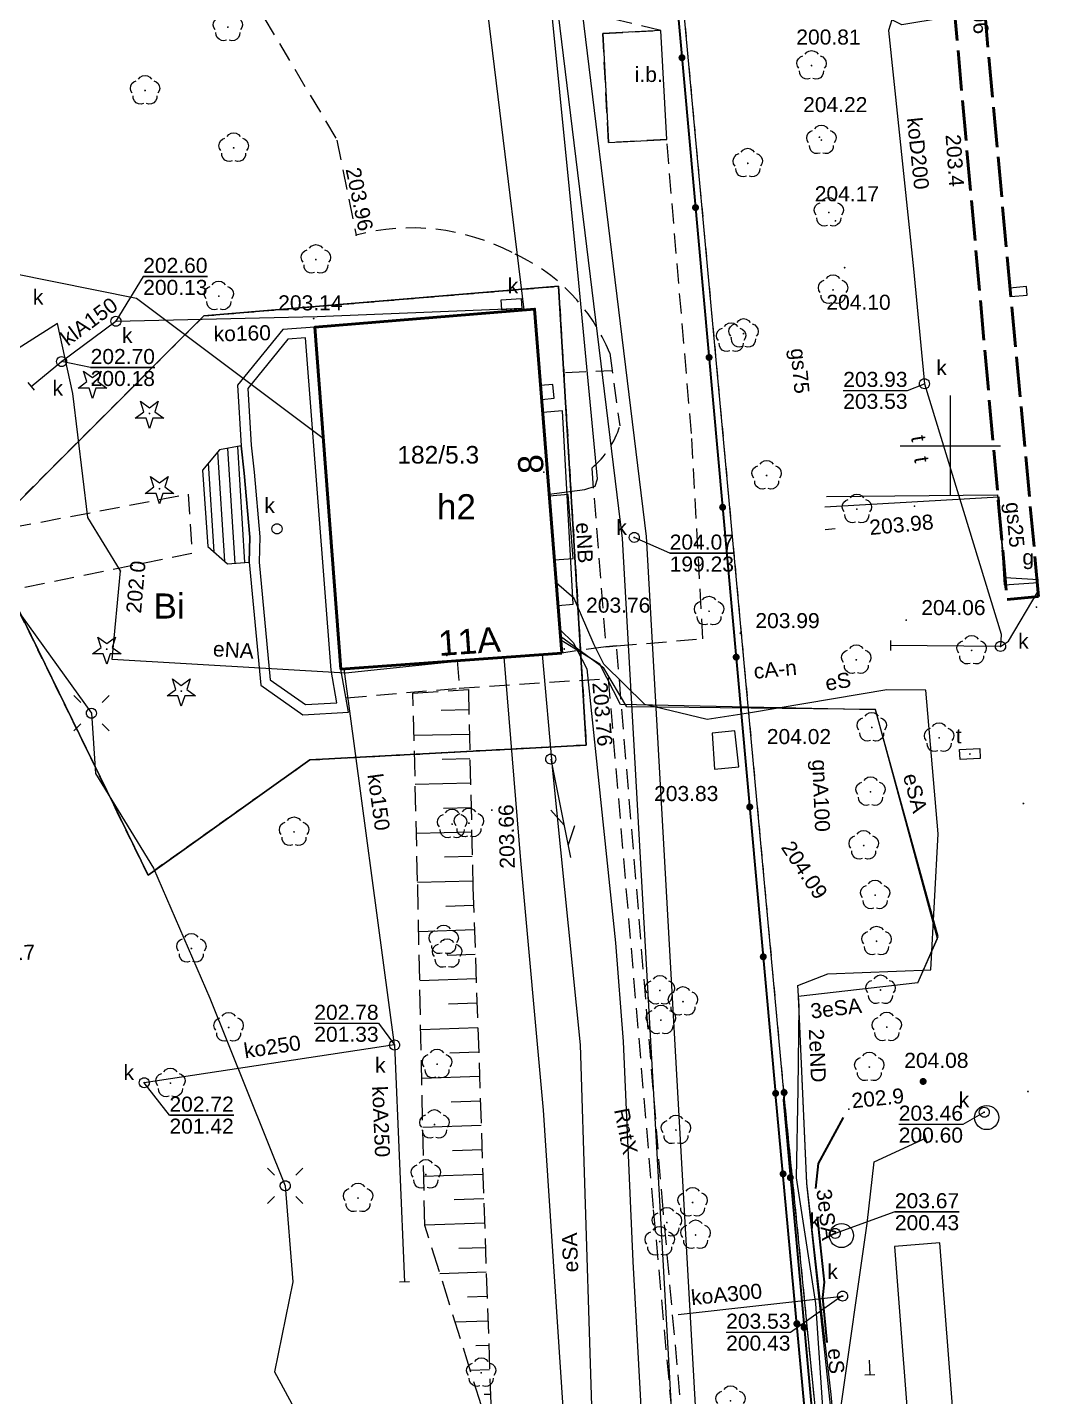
# Model space of a CAD drawing. Extents: x 0 to 7423283, y 0 to 5548300.
# Drawn here: x 7422604 to 7422654.4, y 5547702.6 to 5547770.9 of the extents above; entities that cross this region are included whole.
import ezdxf
from ezdxf.enums import TextEntityAlignment as Align

# ---------------------------------------------------------------- set-up
doc = ezdxf.new("R2010")
doc.units = 0
doc.header["$PDSIZE"] = 0.75
for name, pattern in [('PRZER1-1', [2, 1, -1]), ('PRZER2-1', [3, 2, -1]), ('PRZER2_5-1', [3.5, 2.5, -1]), ('PRZER4-1', [5, 4, -1])]:
    doc.linetypes.add(name, pattern=pattern)
doc.layers.get('0').update_dxf_attribs({"linetype": 'CONTINUOUS', "lineweight": 13})
for name, color, linetype, lineweight in [('BUBZ02', 7, 'PRZER2_5-1', 18), ('BUIB12_03', 7, 'CONTINUOUS', 18), ('BUIB12_03_O', 7, 'CONTINUOUS', 18), ('EGBC03', 7, 'CONTINUOUS', 18), ('EGBG08', 7, 'CONTINUOUS', 18), ('EGBN11', 7, 'PRZER4-1', 50), ('EGBP12_02', 7, 'CONTINUOUS', 18), ('EGBS10', 7, 'CONTINUOUS', 18), ('EGBT07', 7, 'CONTINUOUS', 18), ('GEPADR', 7, 'CONTINUOUS', 18), ('GEPADR_O', 7, 'CONTINUOUS', 18), ('GSLKOC', 7, 'CONTINUOUS', 18), ('KTCR02', 7, 'PRZER2-1', 18), ('KTOK05_01', 7, 'CONTINUOUS', 35), ('RTPW01_O', 7, 'CONTINUOUS', 13), ('RTPW02', 7, 'CONTINUOUS', 13), ('RTPW02_O', 7, 'CONTINUOUS', 13), ('SUBP', 7, 'CONTINUOUS', 18), ('SUSM', 7, 'CONTINUOUS', 18)]:
    doc.layers.add(name, color=color, linetype=linetype, lineweight=lineweight)
for name, color, linetype, lineweight, true_color in [('EGBB01', 7, 'CONTINUOUS', 50, 0x0a0909), ('EGBB01_O', 7, 'CONTINUOUS', 50, 0x0a0909), ('EGBD03', 7, 'CONTINUOUS', 18, 0x008000), ('EGBP04', 7, 'CONTINUOUS', 18, 0x008000), ('EGBU01', 7, 'PRZER1-1', 18, 0x008000), ('EGBU01_O', 7, 'PRZER1-1', 18, 0x008000), ('OBOP01', 7, 'CONTINUOUS', 18, 0x008000), ('OBOP02', 7, 'CONTINUOUS', 18, 0x008000), ('SUOP03', 1, 'CONTINUOUS', 35, 0xff0000), ('SUPC05_O', 7, 'CONTINUOUS', 18, 0xd200d2), ('SUPE03', 1, 'CONTINUOUS', 18, 0xff0000), ('SUPE03_O', 1, 'CONTINUOUS', 18, 0xff0000), ('SUPE04', 1, 'CONTINUOUS', 18, 0xff0000), ('SUPE04_O', 1, 'CONTINUOUS', 18, 0xff0000), ('SUPG03', 7, 'CONTINUOUS', 18, 0xbfbf00), ('SUPG03_O', 7, 'CONTINUOUS', 18, 0xbfbf00), ('SUPG04', 7, 'CONTINUOUS', 18, 0xbfbf00), ('SUPG04_O', 7, 'CONTINUOUS', 18, 0xbfbf00), ('SUPK02', 7, 'CONTINUOUS', 18, 0x803300), ('SUPK02_O', 7, 'CONTINUOUS', 18, 0x803300), ('SUPK03', 7, 'CONTINUOUS', 18, 0x803300), ('SUPK03_O', 7, 'CONTINUOUS', 18, 0x803300), ('SUPT01', 7, 'CONTINUOUS', 18, 0xff9100), ('SUPT01_O', 7, 'CONTINUOUS', 18, 0xff9100), ('SUPW03', 5, 'CONTINUOUS', 18, 0x0000ff), ('SUUS15', 7, 'CONTINUOUS', 18, 0xff9100), ('SUUS15_O', 7, 'CONTINUOUS', 18, 0xff9100), ('SUUS20_01_O', 7, 'CONTINUOUS', 18, 0x0a0909), ('SUUS22', 7, 'CONTINUOUS', 18, 0x0a0909), ('SUUS22_O', 7, 'CONTINUOUS', 18, 0x0a0909), ('SUXX_01', 7, 'CONTINUOUS', 18, 0x0a0909)]:
    doc.layers.add(name, color=color, linetype=linetype, lineweight=lineweight, true_color=true_color)
for name, color, linetype, true_color in [('SUPS01_03', 1, 'CONTINUOUS', 0xff0000), ('SUPS01_03_O', 1, 'CONTINUOUS', 0xff0000), ('SUPS01_05', 7, 'CONTINUOUS', 0x803300), ('SUPS01_05_O', 7, 'CONTINUOUS', 0x803300), ('SUPS01_07', 7, 'CONTINUOUS', 0xff9100), ('SUPS01_11', 7, 'CONTINUOUS', 0x0a0909), ('SUPS01_11_O', 7, 'CONTINUOUS', 0x0a0909)]:
    doc.layers.add(name, color=color, linetype=linetype, true_color=true_color)
doc.styles.add('GEO-INFO', font='Arial')

# ---------------------------------------------------------------- blocks, each defined once
blk = doc.blocks.new('EPPGN')
blk.add_hatch(color=0).paths.add_polyline_path([(-0.09, 0), (-0.085595, -0.027812), (-0.072812, -0.052901), (-0.052901, -0.072812), (-0.027812, -0.085595), (0, -0.09), (0.027812, -0.085595), (0.052901, -0.072812), (0.072812, -0.052901), (0.085595, -0.027812), (0.09, 0), (0.085595, 0.027812), (0.072812, 0.052901), (0.052901, 0.072812), (0.027812, 0.085595), (0, 0.09), (-0.027812, 0.085595), (-0.052901, 0.072812), (-0.072812, 0.052901), (-0.085595, 0.027812)])
blk = doc.blocks.new('KOLO')
blk.add_hatch(color=0).paths.add_polyline_path([(0, 0.5), (-0.12941, 0.482963), (-0.25, 0.433013), (-0.353553, 0.353553), (-0.433013, 0.25), (-0.482963, 0.12941), (-0.5, 0), (-0.482963, -0.12941), (-0.433013, -0.25), (-0.353553, -0.353553), (-0.25, -0.433013), (-0.12941, -0.482963), (0, -0.5), (0.12941, -0.482963), (0.25, -0.433013), (0.353553, -0.353553), (0.433013, -0.25), (0.482963, -0.12941), (0.5, 0), (0.482963, 0.12941), (0.433013, 0.25), (0.353553, 0.353553), (0.25, 0.433013), (0.12941, 0.482963)])
blk = doc.blocks.new('PROSTOKAT2-1_PELNY')
at = {"color": 0}
blk.add_lwpolyline([(1, 0.5), (1, -0.5), (-1, -0.5), (-1, 0.5)], close=True, dxfattribs=at)
blk = doc.blocks.new('SPDIP')
blk.add_hatch(color=0).paths.add_polyline_path([(-0.09, 0), (-0.085595, -0.027812), (-0.072812, -0.052901), (-0.052901, -0.072812), (-0.027812, -0.085595), (0, -0.09), (0.027812, -0.085595), (0.052901, -0.072812), (0.072812, -0.052901), (0.085595, -0.027812), (0.09, 0), (0.085595, 0.027812), (0.072812, 0.052901), (0.052901, 0.072812), (0.027812, 0.085595), (0, 0.09), (-0.027812, 0.085595), (-0.052901, 0.072812), (-0.072812, 0.052901), (-0.085595, 0.027812)])
at = {"color": 0}
blk.add_lwpolyline([(0.177062, -0.544942), (-0.463555, -1.426676), (-0.463555, -0.336792), (-1.500096, 0), (-0.463555, 0.336792), (-0.463555, 1.426676), (0.177062, 0.544942), (1.213603, 0.881734), (0.572986, 0), (1.213603, -0.881734)], close=True, dxfattribs=at)
blk = doc.blocks.new('SPDLP')
blk.add_hatch(color=0).paths.add_polyline_path([(-0.09, 0), (-0.085595, -0.027812), (-0.072812, -0.052901), (-0.052901, -0.072812), (-0.027812, -0.085595), (0, -0.09), (0.027812, -0.085595), (0.052901, -0.072812), (0.072812, -0.052901), (0.085595, -0.027812), (0.09, 0), (0.085595, 0.027812), (0.072812, 0.052901), (0.052901, 0.072812), (0.027812, 0.085595), (0, 0.09), (-0.027812, 0.085595), (-0.052901, 0.072812), (-0.072812, 0.052901), (-0.085595, 0.027812)])
at = {"color": 0}
for points in [[(-0.268652, 1.271938), (-0.048001, 1.40916), (0.20623, 1.462858), (0.463525, 1.426585), (0.693003, 1.304695), (0.867117, 1.11182), (0.964971, 0.871109)], [(-1.292703, 0.137547), (-1.355024, 0.389802), (-1.327532, 0.648184), (-1.213525, 0.881678), (-1.026689, 1.062258), (-0.78945, 1.168249), (-0.530282, 1.186929)], [(1.126667, 0.648554), (1.325358, 0.481106), (1.454989, 0.255912), (1.5, 0), (1.454989, -0.255912), (1.325358, -0.481106), (1.126667, -0.648554)], [(-0.530282, -1.186929), (-0.78945, -1.168249), (-1.026689, -1.062258), (-1.213525, -0.881678), (-1.327532, -0.648184), (-1.355024, -0.389802), (-1.292703, -0.137547)], [(0.964971, -0.871109), (0.867117, -1.11182), (0.693003, -1.304695), (0.463525, -1.426585), (0.20623, -1.462858), (-0.048001, -1.40916), (-0.268652, -1.271938)]]:
    blk.add_lwpolyline(points, dxfattribs=at)
blk = doc.blocks.new('OKRAG_PELNY')
at = {"color": 0}
blk.add_lwpolyline([(0.5, 0), (0.482963, -0.12941), (0.433013, -0.25), (0.353553, -0.353553), (0.25, -0.433013), (0.12941, -0.482963), (0, -0.5), (-0.12941, -0.482963), (-0.25, -0.433013), (-0.353553, -0.353553), (-0.433013, -0.25), (-0.482963, -0.12941), (-0.5, 0), (-0.482963, 0.12941), (-0.433013, 0.25), (-0.353553, 0.353553), (-0.25, 0.433013), (-0.12941, 0.482963), (0, 0.5), (0.12941, 0.482963), (0.25, 0.433013), (0.353553, 0.353553), (0.433013, 0.25), (0.482963, 0.12941)], close=True, dxfattribs=at)
blk = doc.blocks.new('PION_C')
at = {"color": 0}
blk.add_lwpolyline([(0, 0.5), (0, -0.5)], dxfattribs=at)
blk = doc.blocks.new('POINT')
at = {"color": 0}
blk.add_point((0, 0), dxfattribs=at)
blk = doc.blocks.new('SUSM01_01')
at = {"color": 0}
for points in [[(-0.353553, 0.353553), (-0.212132, 0.212132)], [(0.353553, 0.353553), (0.212132, 0.212132)], [(-0.353553, -0.353553), (-0.212132, -0.212132)], [(0.353553, -0.353553), (0.212132, -0.212132)]]:
    blk.add_lwpolyline(points, dxfattribs=at)
blk.add_lwpolyline([(0.1, 0), (0.093969, -0.034202), (0.076604, -0.064279), (0.05, -0.086603), (0.025882, -0.096593), (0, -0.1), (-0.025882, -0.096593), (-0.05, -0.086603), (-0.073305, -0.068017), (-0.090097, -0.043388), (-0.098883, -0.014904), (-0.098883, 0.014904), (-0.090097, 0.043388), (-0.073305, 0.068017), (-0.05, 0.086603), (-0.022252, 0.097493), (0.007473, 0.09972), (0.036534, 0.093087), (0.062349, 0.078183), (0.082624, 0.056332), (0.095557, 0.029476)], close=True, dxfattribs=at)
blk = doc.blocks.new('SUPT01_1')
at = {"color": 0}
for points in [[(0, 0), (10, 0)], [(6.714214, 0), (4.982163, -1)], [(6.982163, 1), (8.714214, 0)]]:
    blk.add_lwpolyline(points, dxfattribs=at)

msp = doc.modelspace()

# ---------------------------------------------------------------- linework, layer by layer
at = {"color": 7, "linetype": 'Continuous', "lineweight": 13, "elevation": 100, "flags": 128}
for points in [[(7422650, 5547747.5), (7422650, 5547752.5)], [(7422647.5, 5547750), (7422652.5, 5547750)]]:
    msp.add_lwpolyline(points, dxfattribs=at)
at = {"layer": 'BUBZ02', "color": 7, "linetype": 'PRZER2_5-1', "lineweight": 18, "ltscale": 0.5, "elevation": 10.14}
for points in [[(7422627.15, 5547700.48), (7422623.8, 5547711.13), (7422623.44, 5547728.29), (7422623.21, 5547737.66), (7422625.97, 5547737.85)], [(7422625.97, 5547737.85), (7422626.2, 5547727.98), (7422627.15, 5547700.48)]]:
    msp.add_lwpolyline(points, dxfattribs=at)
at = {"layer": 'BUBZ02', "color": 7, "linetype": 'Continuous', "lineweight": 18, "elevation": 10.14, "flags": 128}
for points in [[(7422625.994, 5547736.833), (7422624.613, 5547736.801)], [(7422626.022, 5547735.615), (7422623.262, 5547735.55)], [(7422626.05, 5547734.396), (7422624.671, 5547734.364)], [(7422626.079, 5547733.177), (7422623.322, 5547733.113)], [(7422626.107, 5547731.958), (7422624.729, 5547731.926)], [(7422626.136, 5547730.739), (7422623.381, 5547730.675)], [(7422626.164, 5547729.521), (7422624.788, 5547729.488)], [(7422626.193, 5547728.302), (7422623.441, 5547728.238)], [(7422626.231, 5547727.083), (7422624.849, 5547727.035)], [(7422626.273, 5547725.865), (7422623.493, 5547725.769)], [(7422626.315, 5547724.646), (7422624.917, 5547724.598)], [(7422626.357, 5547723.428), (7422623.544, 5547723.331)], [(7422626.399, 5547722.209), (7422624.984, 5547722.161)], [(7422626.441, 5547720.991), (7422623.595, 5547720.893)], [(7422626.484, 5547719.773), (7422625.052, 5547719.723)], [(7422626.526, 5547718.554), (7422623.646, 5547718.455)], [(7422626.568, 5547717.336), (7422625.12, 5547717.286)], [(7422626.61, 5547716.117), (7422623.697, 5547716.017)], [(7422626.652, 5547714.899), (7422625.187, 5547714.848)], [(7422626.694, 5547713.68), (7422623.749, 5547713.579)], [(7422626.736, 5547712.462), (7422625.255, 5547712.411)], [(7422626.778, 5547711.244), (7422623.8, 5547711.141)], [(7422626.82, 5547710.025), (7422625.498, 5547709.98)], [(7422626.862, 5547708.807), (7422624.556, 5547708.727)], [(7422626.904, 5547707.588), (7422625.92, 5547707.554)], [(7422626.947, 5547706.37), (7422625.315, 5547706.314)], [(7422626.989, 5547705.151), (7422626.342, 5547705.129)], [(7422627.031, 5547703.933), (7422626.074, 5547703.9)], [(7422627.073, 5547702.715), (7422626.763, 5547702.704)]]:
    msp.add_lwpolyline(points, dxfattribs=at)
at = {"layer": 'BUIB12_03', "color": 7, "linetype": 'Continuous', "lineweight": 18, "elevation": 10.18}
for points in [[(7422632.96, 5547765.12), (7422635.86, 5547765.27), (7422635.57, 5547770.7), (7422632.67, 5547770.55)], [(7422629.572, 5547753), (7422629.627, 5547752.311), (7422630.25, 5547752.37), (7422630.19, 5547753.06)]]:
    msp.add_lwpolyline(points, close=True, dxfattribs=at)
at = {"layer": 'EGBB01', "color": 18, "linetype": 'Continuous', "lineweight": 50, "true_color": 0x0a0909, "elevation": 10.26}
msp.add_lwpolyline([(7422630.63, 5547739.67), (7422629.27, 5547756.81), (7422618.31, 5547755.91), (7422619.62, 5547738.87)], close=True, dxfattribs=at)
at = {"layer": 'EGBC03', "color": 7, "linetype": 'Continuous', "lineweight": 18, "elevation": 10.26}
msp.add_lwpolyline([(7422649, 5547687), (7422651.31, 5547686.73), (7422649.48, 5547710.27), (7422647.21, 5547710.09)], close=True, dxfattribs=at)
at = {"layer": 'EGBD03', "color": 96, "linetype": 'Continuous', "lineweight": 18, "true_color": 0x008000, "elevation": 10.3}
msp.add_lwpolyline([(7422448.33, 5547715.39), (7422478.1, 5547707.8), (7422507.88, 5547699.93), (7422509.32, 5547702.42), (7422524.39, 5547700.98), (7422524.52, 5547698.73), (7422554.16, 5547689.76), (7422553.96, 5547688.87), (7422582.28, 5547681.09), (7422646.55, 5547664.47), (7422644.74, 5547687.16), (7422644.7, 5547687.66), (7422641.72, 5547717.62), (7422632.28, 5547819.72), (7422630.66, 5547835.93), (7422628.99, 5547854.79), (7422625.93, 5547854.6), (7422623.15, 5547881), (7422623.35, 5547883.18), (7422622.27, 5547894.65)], dxfattribs=at)
at = {"layer": 'EGBG08', "color": 7, "linetype": 'Continuous', "lineweight": 18, "elevation": 10.26}
msp.add_lwpolyline([(7422631.19, 5547744.38), (7422630.94, 5547747.57), (7422630.01, 5547747.49), (7422630.26, 5547744.31)], close=True, dxfattribs=at)
at = {"layer": 'EGBN11', "color": 7, "linetype": 'PRZER4-1', "lineweight": 50, "ltscale": 0.5, "elevation": 10.26}
msp.add_lwpolyline([(7422647.52, 5547817.61), (7422646.15, 5547817.01), (7422652.83, 5547742.34), (7422654.4, 5547742.49), (7422652.33, 5547764.89)], close=True, dxfattribs=at)
at = {"layer": 'EGBP12_02', "color": 7, "linetype": 'Continuous', "lineweight": 18, "elevation": 10.26}
msp.add_lwpolyline([(7422653.83, 5547757.5), (7422653.79, 5547757.94), (7422652.97, 5547757.86), (7422653.02, 5547757.44)], close=True, dxfattribs=at)
at = {"layer": 'EGBS10', "color": 7, "linetype": 'Continuous', "lineweight": 18, "elevation": 10.26}
msp.add_lwpolyline([(7422615.08, 5547745.45), (7422614.79, 5547748.63), (7422614.64, 5547749.99), (7422613.56, 5547749.8), (7422612.72, 5547748.79), (7422612.99, 5547744.98), (7422613.96, 5547744.11), (7422615.04, 5547744.19)], close=True, dxfattribs=at)
at = {"layer": 'EGBS10', "color": 7, "linetype": 'Continuous', "lineweight": 18, "elevation": 10.26, "flags": 128}
for points in [[(7422613.471, 5547749.694), (7422613.812, 5547744.243)], [(7422613.961, 5547749.871), (7422614.32, 5547744.137)], [(7422614.457, 5547749.958), (7422614.818, 5547744.174)], [(7422613.006, 5547749.133), (7422613.281, 5547744.719)]]:
    msp.add_lwpolyline(points, dxfattribs=at)
at = {"layer": 'EGBT07', "color": 7, "linetype": 'Continuous', "lineweight": 18, "elevation": 10.26}
for points in [[(7422619.62, 5547738.87), (7422618.31, 5547755.91), (7422616.72, 5547755.79), (7422614.46, 5547753.02), (7422614.64, 5547749.99), (7422614.79, 5547748.63), (7422615.08, 5547745.45), (7422615.04, 5547744.19), (7422615.62, 5547738.06), (7422617.71, 5547736.59), (7422620, 5547736.72)], [(7422619.123, 5547738.807), (7422617.85, 5547755.374), (7422616.972, 5547755.308), (7422614.971, 5547752.855), (7422615.138, 5547750.032), (7422615.288, 5547748.68), (7422615.581, 5547745.465), (7422615.541, 5547744.206), (7422616.096, 5547738.336), (7422617.855, 5547737.099), (7422619.41, 5547737.187)]]:
    msp.add_lwpolyline(points, close=True, dxfattribs=at)
at = {"layer": 'EGBU01', "color": 7, "linetype": 'Continuous', "lineweight": 18, "elevation": 10.17}
msp.add_lwpolyline([(7422553.96, 5547688.87), (7422582.28, 5547681.09), (7422646.55, 5547664.47), (7422644.74, 5547687.16), (7422644.7, 5547687.66), (7422641.72, 5547717.62), (7422632.28, 5547819.72)], dxfattribs=at)
at = {"layer": 'EGBU01', "color": 96, "linetype": 'PRZER1-1', "lineweight": 18, "ltscale": 0.5, "true_color": 0x008000, "elevation": 10.18}
msp.add_lwpolyline([(7422553.96, 5547688.87), (7422582.28, 5547681.09), (7422646.55, 5547664.47), (7422644.74, 5547687.16), (7422644.7, 5547687.66), (7422641.72, 5547717.62), (7422632.28, 5547819.72)], dxfattribs=at)
at = {"layer": 'EGBU01', "color": 7, "linetype": 'Continuous', "lineweight": 18, "elevation": 10.17}
for points in [[(7422631.85, 5547735.08), (7422630.47, 5547757.95), (7422612.78, 5547756.47), (7422601.76, 5547745.45), (7422610, 5547728.6), (7422618.06, 5547734.34)], [(7422631.85, 5547735.08), (7422618.06, 5547734.34), (7422610, 5547728.6), (7422601.76, 5547745.45), (7422612.78, 5547756.47), (7422630.47, 5547757.95)]]:
    msp.add_lwpolyline(points, close=True, dxfattribs=at)
at = {"layer": 'EGBU01', "color": 96, "linetype": 'PRZER1-1', "lineweight": 18, "ltscale": 0.5, "true_color": 0x008000, "elevation": 10.18}
for points in [[(7422631.85, 5547735.08), (7422630.47, 5547757.95), (7422612.78, 5547756.47), (7422601.76, 5547745.45), (7422610, 5547728.6), (7422618.06, 5547734.34)], [(7422631.85, 5547735.08), (7422618.06, 5547734.34), (7422610, 5547728.6), (7422601.76, 5547745.45), (7422612.78, 5547756.47), (7422630.47, 5547757.95)]]:
    msp.add_lwpolyline(points, close=True, dxfattribs=at)
at = {"layer": 'GSLKOC', "color": 7, "linetype": 'PRZER2-1', "lineweight": 18, "ltscale": 0.5, "elevation": 10.18}
for points in [[(7422630.82, 5547753.65), (7422633.13, 5547753.76)], [(7422619.89, 5547737.44), (7422625.52, 5547737.92)]]:
    msp.add_lwpolyline(points, dxfattribs=at)
at = {"layer": 'KTCR02', "color": 7, "linetype": 'PRZER2-1', "lineweight": 18, "ltscale": 0.5, "elevation": 10.18}
msp.add_lwpolyline([(7422632.96, 5547765.12), (7422632.67, 5547770.55), (7422635.57, 5547770.7), (7422629.8, 5547772.1)], dxfattribs=at)
msp.add_lwpolyline([(7422615.78, 5547771.35), (7422619.42, 5547765.23), (7422620.38, 5547760.5, -0.186986), (7422628.15, 5547759.63, -0.195843), (7422633.02, 5547754.61), (7422633.52, 5547750.99, -0.147431), (7422632.12, 5547748.89), (7422632.83, 5547739.98), (7422633.36, 5547740.02), (7422637.66, 5547740.38), (7422637.09, 5547750.61), (7422635.86, 5547765.27), (7422632.96, 5547765.12)], format="xyb", dxfattribs=at)
for points in [[(7422561.43, 5547744.12), (7422579.31, 5547742.49), (7422586.97, 5547742.85), (7422612, 5547747.59), (7422612.19, 5547744.63), (7422587.83, 5547739.69), (7422579.07, 5547739.19), (7422561.49, 5547740.97)], [(7422635.68, 5547711.95), (7422633.36, 5547740.02), (7422632.83, 5547739.98), (7422630.63, 5547739.67), (7422625.407, 5547739.29), (7422625.52, 5547737.92), (7422632.94, 5547738.4), (7422635.19, 5547711.91), (7422637.66, 5547684.72), (7422639.22, 5547676.46), (7422641.59, 5547668.09), (7422642.12, 5547668.28), (7422639.7, 5547676.59), (7422638.13, 5547684.77)]]:
    msp.add_lwpolyline(points, close=True, dxfattribs=at)
at = {"layer": 'KTOK05_01', "color": 7, "linetype": 'Continuous', "lineweight": 35, "elevation": 10.18}
for points in [[(7422630.54, 5547835.9), (7422631.92, 5547821.28), (7422641.29, 5547717.72)], [(7422646.16, 5547664.88), (7422641.29, 5547717.72)], [(7422641.71, 5547717.76), (7422641.72, 5547717.62), (7422641.68, 5547717.38), (7422641.94, 5547714.43), (7422644.12, 5547690.65), (7422644.49, 5547687.09), (7422646.55, 5547664.47)]]:
    msp.add_lwpolyline(points, dxfattribs=at)
at = {"layer": 'SUBP', "color": 36, "linetype": 'Continuous', "lineweight": 18, "true_color": 0x803300, "elevation": 10.22}
msp.add_lwpolyline([(7422638.12, 5547735.68), (7422638.24, 5547733.88), (7422639.46, 5547733.99), (7422639.26, 5547735.79)], close=True, dxfattribs=at)
for points in [[(7422651.81, 5547715.91, -1), (7422651.81, 5547717.11, -1)], [(7422644.57, 5547710.03, -1), (7422644.57, 5547711.23, -1)]]:
    msp.add_lwpolyline(points, format="xyb", close=True, dxfattribs=at)
at = {"layer": 'SUOP03', "color": 1, "linetype": 'Continuous', "lineweight": 35, "true_color": 0xff0000, "elevation": 10.18}
for points in [[(7422643.3, 5547712.98), (7422643.43, 5547714.23), (7422644.67, 5547716.51)], [(7422643.85, 5547705.3), (7422643.64, 5547707.54), (7422643.72, 5547708.3), (7422643.37, 5547711.57)]]:
    msp.add_lwpolyline(points, dxfattribs=at)
at = {"layer": 'SUPE03', "color": 1, "linetype": 'Continuous', "lineweight": 18, "true_color": 0xff0000, "elevation": 10.18}
for points in [[(7422648.24, 5547679.41), (7422646.23, 5547679.7), (7422645.9, 5547680.35), (7422645.7, 5547681.59), (7422644, 5547696.65), (7422643.29, 5547707.25), (7422642.33, 5547713.51), (7422642.42, 5547717.93), (7422642.47, 5547722.06), (7422642.4, 5547723.09), (7422643.89, 5547723.67), (7422649.03, 5547723.88), (7422649.4, 5547730.65), (7422648.78, 5547737.81), (7422646.83, 5547737.83), (7422640.03, 5547736.69), (7422637.87, 5547736.36), (7422634.76, 5547737.11), (7422632.72, 5547739.11), (7422632.25, 5547740.08), (7422631.24, 5547742.39), (7422630.35, 5547743.16)], [(7422648.38, 5547723.23), (7422649.36, 5547725.44), (7422646.27, 5547736.85), (7422633.87, 5547736.99), (7422632.73, 5547738.92), (7422630.56, 5547740.49)], [(7422634.22, 5547677.62), (7422633.92, 5547677.71), (7422631.69, 5547688.37), (7422631.55, 5547689.25), (7422629.71, 5547716.88), (7422628.59, 5547729.32), (7422627.75, 5547739.46)], [(7422634.22, 5547677.62), (7422632.56, 5547688.37), (7422631.56, 5547720.14), (7422630.18, 5547733.82), (7422629.66, 5547739.6)], [(7422648.38, 5547723.23), (7422642.41, 5547722.55), (7422642.83, 5547713.24)], [(7422642.83, 5547713.24), (7422644.04, 5547702.71), (7422644.55, 5547697.02), (7422645.03, 5547690.59), (7422646.14, 5547681.41), (7422647.07, 5547679.04), (7422648.29, 5547678.73)]]:
    msp.add_lwpolyline(points, dxfattribs=at)
at = {"layer": 'SUPE04', "color": 1, "linetype": 'Continuous', "lineweight": 18, "true_color": 0xff0000, "elevation": 10.18}
for points in [[(7422630, 5547747.59), (7422631.77, 5547747.82), (7422632.3, 5547747.98), (7422632.41, 5547748.36), (7422631.48, 5547758.12), (7422630.06, 5547772.32), (7422629.24, 5547783.48), (7422627.87, 5547799.55), (7422626.21, 5547817.8), (7422623.65, 5547850.13), (7422623.36, 5547850.57), (7422622.54, 5547850.69), (7422614.35, 5547850.05), (7422608.02, 5547849.96)], [(7422586.24, 5547772.23), (7422587.91, 5547765.92), (7422589.48, 5547760.83), (7422591.97, 5547756.74), (7422592.49, 5547750.71), (7422596.48, 5547747.63), (7422602.01, 5547743.84), (7422607.18, 5547736.67), (7422607.39, 5547733.66), (7422610.27, 5547728.95), (7422613.08, 5547722.46), (7422616.84, 5547713.11), (7422617.22, 5547708.32), (7422616.31, 5547703.83), (7422619.64, 5547697.67), (7422621.48, 5547690.9), (7422622.32, 5547688.91), (7422626.03, 5547683.41), (7422634.46, 5547675.63), (7422636.03, 5547671.29)], [(7422626.51, 5547739.37), (7422619.84, 5547738.67), (7422608.22, 5547739.35), (7422608.62, 5547743.76), (7422607, 5547746.43), (7422606.25, 5547752.61), (7422605.49, 5547756.09), (7422600.86, 5547753.17)], [(7422630.44, 5547742.03), (7422631.19, 5547742.1), (7422630.66, 5547751.74), (7422629.68, 5547751.66)], [(7422630.54, 5547740.83), (7422631.19, 5547740.2), (7422631.87, 5547738.88), (7422633.31, 5547725.23), (7422633.68, 5547720.3), (7422634.17, 5547709.33), (7422635.38, 5547687.29), (7422635.62, 5547676.18), (7422636.06, 5547663.21), (7422605.44, 5547670.83), (7422593.85, 5547673.9), (7422555.32, 5547683.48), (7422554.8, 5547682.01), (7422548.51, 5547659.74), (7422546.97, 5547654.71)], [(7422648.38, 5547723.23), (7422649.4, 5547725.53), (7422646.27, 5547736.84), (7422633.56, 5547737.1), (7422632.53, 5547739.11), (7422630.58, 5547740.31)], [(7422648.38, 5547723.23), (7422642.41, 5547722.55), (7422642.82, 5547713.23), (7422644.55, 5547697.02), (7422645.03, 5547690.59), (7422645.55, 5547680.72), (7422648.17, 5547680.32)]]:
    msp.add_lwpolyline(points, dxfattribs=at)
at = {"layer": 'SUPG03', "color": 52, "linetype": 'Continuous', "lineweight": 18, "true_color": 0xbfbf00, "elevation": 10.18}
msp.add_lwpolyline([(7422643.83, 5547747.47), (7422652.35, 5547747.55), (7422652.73, 5547743.43), (7422654.4, 5547743.34)], dxfattribs=at)
at = {"layer": 'SUPG04', "color": 52, "linetype": 'Continuous', "lineweight": 18, "true_color": 0xbfbf00, "elevation": 10.18}
for points in [[(7422604.2, 5548022.92), (7422604.77, 5548017.07), (7422611.2, 5547952.12), (7422612.79, 5547933.1), (7422614.32, 5547912.6), (7422618.23, 5547864.78), (7422619.96, 5547846.65), (7422622.98, 5547812.45), (7422624.67, 5547793.92), (7422626.31, 5547776.67), (7422628.73, 5547756.77)], [(7422643.75, 5547746.95), (7422652.41, 5547747.46), (7422652.68, 5547743.06), (7422654.4, 5547743.19)], [(7422645.95, 5547704.42), (7422645.98, 5547703.69)]]:
    msp.add_lwpolyline(points, dxfattribs=at)
at = {"layer": 'SUPK02', "color": 36, "linetype": 'Continuous', "lineweight": 18, "true_color": 0x803300, "elevation": 10.18}
msp.add_lwpolyline([(7422604.17, 5547752.96), (7422605.69, 5547754.2), (7422608.4, 5547756.21)], dxfattribs=at)
at = {"layer": 'SUPK03', "color": 36, "linetype": 'Continuous', "lineweight": 18, "true_color": 0x803300, "elevation": 10.18}
for points in [[(7422445.537, 5548223.399), (7422512.24, 5548197.468), (7422516.193, 5548195.887), (7422518.122, 5548195.117), (7422588.834, 5548166.891), (7422595.186, 5548164.572), (7422602.138, 5548082.491), (7422604.108, 5548059.731), (7422607.728, 5548017.19), (7422608.898, 5548002.751), (7422612.848, 5547959.181), (7422616.528, 5547912.716), (7422619.298, 5547876.146), (7422620.078, 5547866.362), (7422621.476, 5547851.269), (7422625.495, 5547821.997), (7422634.838, 5547745.483), (7422638.578, 5547679.164), (7422639.807, 5547669.243), (7422640.508, 5547661.182)], [(7422445.103, 5548222.281), (7422511.8, 5548196.352), (7422515.747, 5548194.773), (7422517.678, 5548194.003), (7422588.406, 5548165.769), (7422594.054, 5548163.708), (7422600.942, 5548082.389), (7422602.912, 5548059.629), (7422606.532, 5548017.09), (7422607.702, 5548002.649), (7422611.652, 5547959.079), (7422615.332, 5547912.624), (7422618.102, 5547876.054), (7422618.882, 5547866.258), (7422620.284, 5547851.131), (7422624.305, 5547821.843), (7422633.642, 5547745.377), (7422637.382, 5547679.056), (7422638.613, 5547669.117), (7422639.312, 5547661.078)], [(7422651.71, 5547771.66), (7422647.58, 5547770.98), (7422647.09, 5547771.24), (7422646.92, 5547770.7), (7422648.17, 5547758.82), (7422648.71, 5547753.09), (7422652.53, 5547740.61), (7422652.5, 5547740)], [(7422608.4, 5547756.21), (7422618.43, 5547756.44), (7422628.67, 5547756.86)], [(7422652.5, 5547740), (7422652.9, 5547740.26), (7422654.38, 5547742.75)], [(7422652.5, 5547740), (7422647.02, 5547740.05)], [(7422622.29, 5547720.13), (7422619.78, 5547738.88)], [(7422622.29, 5547720.13), (7422609.81, 5547718.25)], [(7422622.29, 5547720.13), (7422622.79, 5547708.31)], [(7422636.425, 5547706.689), (7422644.63, 5547707.61)]]:
    msp.add_lwpolyline(points, dxfattribs=at)
at = {"layer": 'SUPS01_05_O', "color": 36, "linetype": 'Continuous', "lineweight": 9, "true_color": 0x803300, "elevation": 10.8, "flags": 128}
for points in [[(7422612.963, 5547758.442), (7422609.76, 5547758.442), (7422608.4, 5547756.21)], [(7422609.76, 5547758.442), (7422612.963, 5547758.442)], [(7422610.343, 5547753.902), (7422607.14, 5547753.903), (7422605.69, 5547754.2)], [(7422607.14, 5547753.903), (7422610.343, 5547753.902)], [(7422644.66, 5547752.763), (7422647.863, 5547752.762), (7422648.71, 5547753.09)], [(7422644.66, 5547752.763), (7422647.863, 5547752.762)], [(7422639.211, 5547744.652), (7422636.008, 5547744.652), (7422634.24, 5547745.43)], [(7422636.008, 5547744.652), (7422639.211, 5547744.652)], [(7422618.29, 5547721.213), (7422621.493, 5547721.212), (7422622.29, 5547720.13)], [(7422618.29, 5547721.213), (7422621.493, 5547721.212)], [(7422614.273, 5547716.632), (7422611.07, 5547716.633), (7422609.81, 5547718.25)], [(7422611.07, 5547716.633), (7422614.273, 5547716.632)], [(7422638.824, 5547705.815), (7422642.027, 5547705.815), (7422644.604, 5547707.636)], [(7422638.824, 5547705.815), (7422642.027, 5547705.815)]]:
    msp.add_lwpolyline(points, dxfattribs=at)
at = {"layer": 'SUPS01_11_O', "color": 36, "linetype": 'Continuous', "lineweight": 9, "true_color": 0x803300, "elevation": 10.8, "flags": 128}
for points in [[(7422647.427, 5547716.183), (7422650.631, 5547716.183), (7422651.69, 5547716.78)], [(7422647.427, 5547716.183), (7422650.631, 5547716.183)], [(7422650.437, 5547711.819), (7422647.234, 5547711.819), (7422644.26, 5547710.74)], [(7422647.234, 5547711.819), (7422650.437, 5547711.819)]]:
    msp.add_lwpolyline(points, dxfattribs=at)
at = {"layer": 'SUPW03', "color": 5, "linetype": 'Continuous', "lineweight": 18, "true_color": 0x0000ff, "elevation": 10.18}
for points in [[(7422587.64, 5547779.96), (7422588.1, 5547778.74), (7422594.08, 5547766), (7422597.04, 5547759.85), (7422609.42, 5547757.36), (7422618.74, 5547750.38)], [(7422644.68, 5547696.6), (7422643.95, 5547696.67), (7422644.51, 5547701.79), (7422645.85, 5547711.23), (7422646.2, 5547714.31), (7422648.76, 5547715.48)]]:
    msp.add_lwpolyline(points, dxfattribs=at)

# ---------------------------------------------------------------- block references
at = {"layer": 'EGBP04', "color": 96, "lineweight": 18, "true_color": 0x008000, "xscale": 0.5, "yscale": 0.5, "rotation": 90}
msp.add_blockref('EPPGN', (7422641.72, 5547717.62, 10.32), dxfattribs=at)
at = {"layer": 'GEPADR', "color": 7, "lineweight": 18, "rotation": 90}
for p in [(7422629.725, 5547748.683, 10.28), (7422624.901, 5547739.55, 10.28)]:
    msp.add_blockref('POINT', p, dxfattribs=at)
at = {"layer": 'KTOK05_01', "color": 7, "lineweight": 35, "xscale": 0.35, "yscale": 0.35, "rotation": 90}
for p in [(7422636.619, 5547769.343, 10.18), (7422637.295, 5547761.874, 10.18), (7422637.971, 5547754.404, 10.18), (7422638.647, 5547746.935, 10.18), (7422639.323, 5547739.465, 10.18), (7422639.998, 5547731.996, 10.18), (7422640.674, 5547724.526, 10.18), (7422648.643, 5547718.314, 10.18), (7422641.29, 5547717.72, 10.18), (7422641.29, 5547717.72, 10.18), (7422641.29, 5547717.72, 10.18), (7422641.71, 5547717.76, 10.18), (7422641.66, 5547713.705, 10.18), (7422642.023, 5547713.52, 10.18), (7422642.348, 5547706.237, 10.18), (7422642.708, 5547706.051, 10.18)]:
    msp.add_blockref('KOLO', p, dxfattribs=at)
at = {"layer": 'OBOP01', "color": 96, "lineweight": 18, "true_color": 0x008000, "xscale": 0.5, "yscale": 0.5, "rotation": 90}
for p in [(7422607.23, 5547753.11, 10.12), (7422610.07, 5547751.61, 10.12), (7422610.57, 5547747.86, 10.12), (7422607.94, 5547739.86, 10.12), (7422611.66, 5547737.77, 10.12)]:
    msp.add_blockref('SPDIP', p, dxfattribs=at)
at = {"layer": 'OBOP02', "color": 96, "lineweight": 18, "true_color": 0x008000, "xscale": 0.5, "yscale": 0.5, "rotation": 90}
for p in [(7422613.98, 5547770.87, 10.12), (7422643.08, 5547768.95, 10.12), (7422609.85, 5547767.71, 10.12), (7422643.57, 5547765.24, 10.12), (7422614.27, 5547764.85, 10.12), (7422639.9, 5547764.08, 10.12), (7422643.94, 5547761.63, 10.12), (7422618.37, 5547759.28, 10.12), (7422644.15, 5547757.77, 10.12), (7422613.53, 5547757.46, 10.12), (7422639.69, 5547755.59, 10.12), (7422639.07, 5547755.38, 10.12), (7422640.84, 5547748.52, 10.12), (7422645.34, 5547746.84, 10.12), (7422637.97, 5547741.75, 10.12), (7422645.31, 5547739.33, 10.12), (7422651.06, 5547739.8, 10.12), (7422646.08, 5547735.96, 10.12), (7422649.44, 5547735.44, 10.12), (7422646.02, 5547732.75, 10.12), (7422625.16, 5547731.14, 10.12), (7422626, 5547731.19, 10.12), (7422617.28, 5547730.75, 10.12), (7422645.68, 5547730.07, 10.12), (7422646.25, 5547727.6, 10.12), (7422612.16, 5547724.94, 10.12), (7422624.74, 5547725.36, 10.12), (7422646.32, 5547725.3, 10.12), (7422624.91, 5547724.68, 10.12), (7422635.52, 5547722.85, 10.12), (7422646.52, 5547722.87, 10.12), (7422636.67, 5547722.29, 10.12), (7422614.02, 5547721, 10.12), (7422635.57, 5547721.37, 10.12), (7422646.83, 5547721.02, 10.12), (7422624.41, 5547719.17, 10.12), (7422645.96, 5547719.03, 10.12), (7422611.12, 5547718.23, 10.12), (7422624.28, 5547716.16, 10.12), (7422636.32, 5547715.89, 10.12), (7422623.85, 5547713.67, 10.12), (7422620.47, 5547712.5, 10.12), (7422637.15, 5547712.28, 10.12), (7422635.87, 5547711.28, 10.12), (7422637.3, 5547710.66, 10.12), (7422635.51, 5547710.33, 10.12), (7422626.61, 5547703.79, 10.12), (7422639.04, 5547702.39, 10.12)]:
    msp.add_blockref('SPDLP', p, dxfattribs=at)
at = {"layer": 'RTPW02', "color": 7, "lineweight": 13, "xscale": 0.09, "yscale": 0.09, "rotation": 90}
for p in [(7422643.47, 5547765.38, 10.2), (7422644.27, 5547761.21, 10.2), (7422620.38, 5547760.5, 10.2), (7422644.73, 5547758.88, 10.2), (7422618.26, 5547756.34, 10.2), (7422648.21, 5547746.99, 10.2), (7422654.29, 5547741.96, 10.2), (7422647.8, 5547741.31, 10.2), (7422639.53, 5547740.66, 10.2), (7422630.75, 5547739.87, 10.2), (7422632.94, 5547738.4, 10.2), (7422646.08, 5547735.96, 10.2), (7422627.14, 5547731.84, 10.2), (7422635.69, 5547732.27, 10.2), (7422653.64, 5547732.17, 10.2), (7422646.25, 5547727.6, 10.2), (7422646.83, 5547721.02, 10.2)]:
    msp.add_blockref('KOLO', p, dxfattribs=at)
at = {"layer": 'SUPS01_03', "color": 1, "lineweight": 5, "true_color": 0xff0000, "xscale": 0.09, "yscale": 0.09, "rotation": 90}
for p in [(7422650.74, 5547765.59, 10.24), (7422608.62, 5547743.76, 10.24), (7422653.87, 5547717.81, 10.24), (7422644.94, 5547716.93, 10.24)]:
    msp.add_blockref('KOLO', p, dxfattribs=at)
at = {"layer": 'SUPS01_05', "color": 36, "lineweight": 5, "true_color": 0x803300, "xscale": 0.09, "yscale": 0.09, "rotation": 90}
for p in [(7422608.4, 5547756.21, 10.24), (7422605.69, 5547754.2, 10.24), (7422648.71, 5547753.09, 10.24), (7422634.24, 5547745.43, 10.24), (7422652.5, 5547740, 10.24), (7422622.29, 5547720.13, 10.24), (7422609.81, 5547718.25, 10.24), (7422644.63, 5547707.61, 10.24)]:
    msp.add_blockref('KOLO', p, dxfattribs=at)
at = {"layer": 'SUPS01_07', "color": 30, "lineweight": 5, "true_color": 0xff9100, "xscale": 0.09, "yscale": 0.09, "rotation": 90}
msp.add_blockref('KOLO', (7422650.975, 5547734.635, 10.24), dxfattribs=at)
at = {"layer": 'SUPS01_11', "color": 36, "lineweight": 5, "true_color": 0x803300, "xscale": 0.09, "yscale": 0.09, "rotation": 90}
for p in [(7422651.69, 5547716.78, 10.24), (7422644.26, 5547710.74, 10.24)]:
    msp.add_blockref('KOLO', p, dxfattribs=at)
at = {"layer": 'SUPT01', "color": 30, "lineweight": 18, "true_color": 0xff9100, "xscale": 0.5, "yscale": 0.5, "rotation": 281.4138420078287}
msp.add_blockref('SUPT01_1', (7422630.08, 5547734.38, 10.18), dxfattribs=at)
at = {"layer": 'SUSM', "color": 7, "lineweight": 18, "rotation": 90}
for name, p, xscale, yscale in [('SUSM01_01', (7422607.18, 5547736.67, 10.24), 2.5, 2.5), ('OKRAG_PELNY', (7422607.18, 5547736.67, 10.24), 0.5, 0.5), ('OKRAG_PELNY', (7422630.08, 5547734.38, 10.24), 0.5, 0.5), ('SUSM01_01', (7422616.84, 5547713.11, 10.24), 2.5, 2.5), ('OKRAG_PELNY', (7422616.84, 5547713.11, 10.24), 0.5, 0.5)]:
    msp.add_blockref(name, p, dxfattribs=dict(at, xscale=xscale, yscale=yscale))
at = {"layer": 'SUUS15', "color": 36, "lineweight": 18, "true_color": 0x803300, "xscale": 0.5, "yscale": 0.5}
for name, p, rotation in [('PROSTOKAT2-1_PELNY', (7422628.12, 5547757.06, 10.24), 4.573710729815812), ('OKRAG_PELNY', (7422608.4, 5547756.21, 10.24), 90), ('OKRAG_PELNY', (7422605.69, 5547754.2, 10.24), 90), ('OKRAG_PELNY', (7422648.71, 5547753.09, 10.24), 90), ('OKRAG_PELNY', (7422616.43, 5547745.86, 10.24), 90), ('OKRAG_PELNY', (7422634.24, 5547745.43, 10.24), 90), ('OKRAG_PELNY', (7422652.5, 5547740, 10.24), 90), ('OKRAG_PELNY', (7422622.29, 5547720.13, 10.24), 90), ('OKRAG_PELNY', (7422609.81, 5547718.25, 10.24), 90), ('OKRAG_PELNY', (7422644.63, 5547707.61, 10.24), 90)]:
    msp.add_blockref(name, p, dxfattribs=dict(at, rotation=rotation))
at = {"layer": 'SUUS15', "color": 30, "lineweight": 18, "true_color": 0xff9100, "xscale": 0.5, "yscale": 0.5, "rotation": 2.71956708715664}
msp.add_blockref('PROSTOKAT2-1_PELNY', (7422650.975, 5547734.635, 10.24), dxfattribs=at)
at = {"layer": 'SUUS22', "color": 18, "lineweight": 18, "true_color": 0x0a0909, "xscale": 0.5, "yscale": 0.5, "rotation": 90}
for p in [(7422651.69, 5547716.78, 10.25), (7422644.26, 5547710.74, 10.25)]:
    msp.add_blockref('OKRAG_PELNY', p, dxfattribs=at)
at = {"layer": 'SUXX_01', "color": 18, "lineweight": 18, "true_color": 0x0a0909, "xscale": 0.5, "yscale": 0.5}
for p, rotation in [((7422604.17, 5547752.96, 10.24), 39.28919562044322), ((7422644.01, 5547745.84, 10.24), 276.3014009334267), ((7422647.02, 5547740.05, 10.24), 359.4268385288545), ((7422648.76, 5547715.48, 10.24), 16.10263974687962), ((7422622.79, 5547708.31, 10.24), 272.2903996640934), ((7422645.98, 5547703.69, 10.24), 92.29039956433553)]:
    msp.add_blockref('PION_C', p, dxfattribs=dict(at, rotation=rotation))

# ---------------------------------------------------------------- texts
at = {"layer": 'BUIB12_03_O', "color": 7, "linetype": 'Continuous', "lineweight": 0, "style": 'GEO-INFO'}
msp.add_text('i.b.', height=0.75, rotation=360, dxfattribs=at).set_placement((7422634.265, 5547767.91, 10.8), align=Align.BOTTOM_LEFT)
at = {"layer": 'EGBB01_O', "color": 18, "linetype": 'Continuous', "lineweight": 0, "true_color": 0x0a0909, "style": 'GEO-INFO'}
msp.add_text('182/5.3', height=0.875, dxfattribs=at).set_placement((7422624.47, 5547749.569, 10.8), align=Align.MIDDLE)
msp.add_text('h2', height=1.25, dxfattribs=at).set_placement((7422624.405, 5547747.586, 10.8), align=Align.TOP_LEFT)
at = {"layer": 'EGBU01_O', "color": 96, "linetype": 'Continuous', "lineweight": 0, "true_color": 0x008000, "style": 'GEO-INFO'}
msp.add_text('Bi', height=1.25, dxfattribs=at).set_placement((7422611.052, 5547742.046, 10.8), align=Align.MIDDLE)
at = {"layer": 'GEPADR_O', "color": 7, "linetype": 'Continuous', "lineweight": 0, "style": 'GEO-INFO'}
for s, rotation, p in [('8', 93.25174, (7422629.7, 5547749.12, 10.8)), ('11A', 3.94498, (7422626.06, 5547739.63, 10.8))]:
    msp.add_text(s, height=1.25, rotation=rotation, dxfattribs=at).set_placement(p, align=Align.CENTER)
at = {"layer": 'RTPW01_O', "color": 7, "linetype": 'Continuous', "lineweight": 0, "style": 'GEO-INFO'}
msp.add_text('202.7', height=0.75, rotation=2.4, dxfattribs=at).set_placement((7422601.77, 5547724.28, 10.8))
at = {"layer": 'RTPW02_O', "color": 7, "linetype": 'Continuous', "lineweight": 0, "style": 'GEO-INFO'}
for s, rotation, p in [('204.06', 275.78798, (7422650.853, 5547773.684, 10.8)), ('204.22', 359.99979, (7422642.66, 5547766.63, 10.8)), ('203.96', 281.91122, (7422619.846, 5547763.786, 10.8)), ('204.17', 359.99979, (7422643.24, 5547762.19, 10.8)), ('203.14', 359.99979, (7422616.49, 5547756.75, 10.8)), ('204.10', 359.99979, (7422643.82, 5547756.78, 10.8)), ('203.98', 5.26944, (7422646, 5547745.55, 10.8)), ('203.76', 359.99979, (7422631.84, 5547741.68, 10.8)), ('204.02', 359.99979, (7422640.85, 5547735.13, 10.8)), ('203.83', 359.99979, (7422635.23, 5547732.29, 10.8)), ('203.66', 91.37024, (7422628.29, 5547728.93, 10.8)), ('204.09', 303.65037, (7422641.53, 5547729.98, 10.8)), ('204.08', 359.99979, (7422647.7, 5547718.99, 10.8))]:
    msp.add_text(s, height=0.75, rotation=rotation, dxfattribs=at).set_placement(p)
for s, p in [('204.06', (7422648.55, 5547741.56, 10.8)), ('203.99', (7422640.28, 5547740.91, 10.8))]:
    msp.add_text(s, height=0.75, dxfattribs=at).set_placement(p)
msp.add_text('203.76', height=0.75, rotation=274.85492, dxfattribs=at).set_placement((7422632.42, 5547734.991, 10.8), align=Align.RIGHT)
at = {"layer": 'SUPC05_O', "color": 212, "linetype": 'Continuous', "lineweight": 0, "true_color": 0xd200d2, "style": 'GEO-INFO'}
msp.add_text('cA-n', height=0.75, rotation=5.49211, dxfattribs=at).set_placement((7422640.23, 5547738.38, 10.8))
at = {"layer": 'SUPE03_O', "color": 1, "linetype": 'Continuous', "lineweight": 0, "true_color": 0xff0000, "style": 'GEO-INFO'}
for s, rotation, p in [('eS', 9.54892, (7422643.83, 5547737.78, 10.8)), ('eSA', 285.16726, (7422647.63, 5547733.55, 10.8)), ('3eSA', 6.68181, (7422643.07, 5547721.44, 10.8)), ('3eSA', 276.47206, (7422643.32, 5547712.91, 10.8)), ('eSA', 91.99767, (7422631.45, 5547708.81, 10.8)), ('eS', 273.67429, (7422643.89, 5547704.99, 10.8))]:
    msp.add_text(s, height=0.75, rotation=rotation, dxfattribs=at).set_placement(p)
at = {"layer": 'SUPE04_O', "color": 1, "linetype": 'Continuous', "lineweight": 0, "true_color": 0xff0000, "style": 'GEO-INFO'}
for s, rotation, p in [('eNB', 273.17962, (7422631.33, 5547746.16, 10.8)), ('eNA', 356.63332, (7422613.22, 5547739.51, 10.8)), ('2eND', 272.57053, (7422642.94, 5547720.92, 10.8))]:
    msp.add_text(s, height=0.75, rotation=rotation, dxfattribs=at).set_placement(p)
at = {"layer": 'SUPG03_O', "color": 18, "linetype": 'Continuous', "lineweight": 0, "true_color": 0x0a0909, "style": 'GEO-INFO'}
for s, rotation, p in [('gs75', 275.27945, (7422642.03, 5547754.83, 10.8)), ('gs25', 275.26944, (7422652.75, 5547747.16, 10.8))]:
    msp.add_text(s, height=0.75, rotation=rotation, dxfattribs=at).set_placement(p)
at = {"layer": 'SUPG04_O', "color": 18, "linetype": 'Continuous', "lineweight": 0, "true_color": 0x0a0909, "style": 'GEO-INFO'}
msp.add_text('gnA100', height=0.75, rotation=272.38574, dxfattribs=at).set_placement((7422643.11, 5547734.35, 10.8))
at = {"layer": 'SUPK02_O', "color": 36, "linetype": 'Continuous', "lineweight": 0, "true_color": 0x803300, "style": 'GEO-INFO'}
msp.add_text('klA150', height=0.75, rotation=36.64544, dxfattribs=at).set_placement((7422606, 5547754.94, 10.8))
at = {"layer": 'SUPK03_O', "color": 36, "linetype": 'Continuous', "lineweight": 0, "true_color": 0x803300, "style": 'GEO-INFO'}
for s, rotation, p in [('koD200', 275.98923, (7422647.83, 5547766.33, 10.8)), ('ko160', 1.32686, (7422613.28, 5547755.2, 10.8)), ('ko150', 277.78907, (7422620.94, 5547733.6, 10.8)), ('ko250', 8.67296, (7422614.84, 5547719.46, 10.8)), ('koA250', 272.47282, (7422621.17, 5547718.07, 10.8)), ('koA300', 5.56405, (7422637.11, 5547707.16, 10.8))]:
    msp.add_text(s, height=0.75, rotation=rotation, dxfattribs=at).set_placement(p)
at = {"layer": 'SUPS01_03_O', "color": 1, "linetype": 'Continuous', "lineweight": 0, "true_color": 0xff0000, "style": 'GEO-INFO'}
for s, rotation, p in [('203.4', 274.04657, (7422650.134, 5547765.527, 10.8)), ('202.9', 5.83663, (7422645.077, 5547717.347, 10.8))]:
    msp.add_text(s, height=0.75, rotation=rotation, dxfattribs=at).set_placement(p, align=Align.MIDDLE_LEFT)
msp.add_text('202.0', height=0.75, rotation=84.86111, dxfattribs=at).set_placement((7422609.65, 5547741.62, 10.8))
at = {"layer": 'SUPS01_05_O', "color": 36, "linetype": 'Continuous', "lineweight": 0, "true_color": 0x803300, "style": 'GEO-INFO'}
for s, p in [('200.81', (7422642.32, 5547770)), ('202.60', (7422609.76, 5547758.615)), ('200.13', (7422609.76, 5547757.52)), ('202.70', (7422607.14, 5547754.075)), ('200.18', (7422607.14, 5547752.98)), ('203.93', (7422644.66, 5547752.935)), ('203.53', (7422644.66, 5547751.84)), ('204.07', (7422636.008, 5547744.824)), ('199.23', (7422636.008, 5547743.729)), ('202.78', (7422618.29, 5547721.385)), ('201.33', (7422618.29, 5547720.29)), ('202.72', (7422611.07, 5547716.805)), ('201.42', (7422611.07, 5547715.71)), ('203.53', (7422638.824, 5547705.988)), ('200.43', (7422638.824, 5547704.893))]:
    msp.add_text(s, height=0.75, rotation=359.99979, dxfattribs=at).set_placement(p)
at = {"layer": 'SUPS01_11_O', "color": 36, "linetype": 'Continuous', "lineweight": 0, "true_color": 0x803300, "style": 'GEO-INFO'}
for s, p in [('203.46', (7422647.427, 5547716.356)), ('200.60', (7422647.427, 5547715.261)), ('203.67', (7422647.234, 5547711.992)), ('200.43', (7422647.234, 5547710.897))]:
    msp.add_text(s, height=0.75, rotation=360, dxfattribs=at).set_placement(p)
at = {"layer": 'SUPT01_O', "color": 30, "linetype": 'Continuous', "lineweight": 0, "true_color": 0xff9100, "style": 'GEO-INFO'}
for s, rotation, p in [('t', 278.93327, (7422648.427, 5547750.363, 10.8)), ('t', 278.93327, (7422648.576, 5547749.315, 10.8)), ('RntX', 281.41384, (7422633.825, 5547715.83, 10.8))]:
    msp.add_text(s, height=0.75, rotation=rotation, dxfattribs=at).set_placement(p, align=Align.MIDDLE)
at = {"layer": 'SUUS15_O', "color": 36, "linetype": 'Continuous', "lineweight": 0, "true_color": 0x803300, "style": 'GEO-INFO'}
for p in [(7422627.93, 5547757.6, 10.8), (7422604.26, 5547757.04, 10.8), (7422608.7, 5547755.13, 10.8), (7422649.3, 5547753.52, 10.8), (7422605.24, 5547752.5, 10.8), (7422615.8, 5547746.65, 10.8), (7422633.35, 5547745.56, 10.8), (7422653.38, 5547739.89, 10.8), (7422621.32, 5547718.75, 10.8), (7422608.78, 5547718.39, 10.8), (7422643.87, 5547708.46, 10.8)]:
    msp.add_text('k', height=0.75, rotation=359.99979, dxfattribs=at).set_placement(p)
at = {"layer": 'SUUS15_O', "color": 30, "linetype": 'Continuous', "lineweight": 0, "true_color": 0xff9100, "style": 'GEO-INFO'}
msp.add_text('t', height=0.75, dxfattribs=at).set_placement((7422650.561, 5547735.168, 10.8), align=Align.RIGHT)
at = {"layer": 'SUUS20_01_O', "color": 18, "linetype": 'Continuous', "lineweight": 0, "true_color": 0x0a0909, "style": 'GEO-INFO'}
msp.add_text('g', height=0.75, rotation=359.99979, dxfattribs=at).set_placement((7422653.59, 5547744.07, 10.8))
at = {"layer": 'SUUS22_O', "color": 18, "linetype": 'Continuous', "lineweight": 0, "true_color": 0x0a0909, "style": 'GEO-INFO'}
for p in [(7422650.94, 5547717.03, 10.8), (7422643.51, 5547710.99, 10.8)]:
    msp.add_text('k', height=0.75, dxfattribs=at).set_placement(p, align=Align.RIGHT)

doc.saveas('drawing.dxf')
